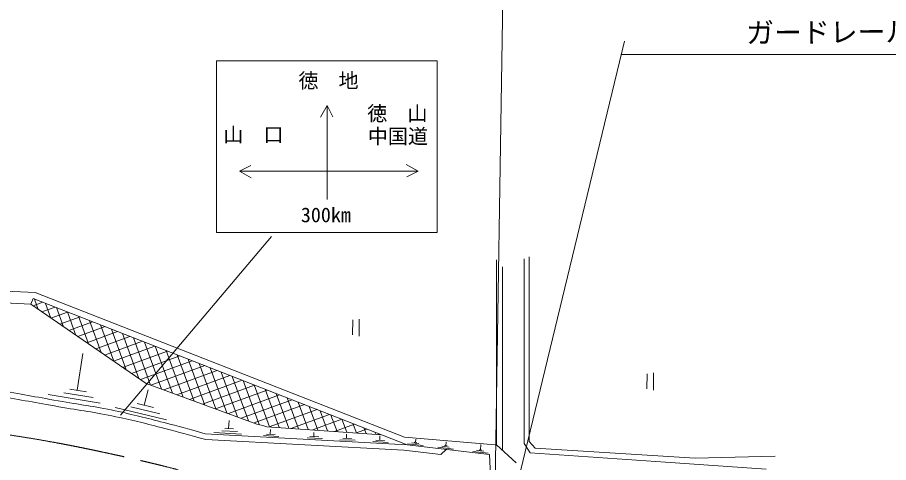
# Model space of a CAD drawing. Units: millimetres, scale not verified. Extents: x 40000 to 680000, y 20000 to 380000.
# Drawn here: x 402061 to 480206, y 299786 to 339744 of the extents above; entities that cross this region are included whole.
import ezdxf
from ezdxf.enums import TextEntityAlignment as Align

# ---------------------------------------------------------------- set-up
doc = ezdxf.new("R2010")
doc.units = ezdxf.units.MM
doc.header["$LTSCALE"] = 1000
doc.linetypes.add('CHAIN', pattern=[18.5, 12, -1.5, 3.5, -1.5])
for name, color, linetype, lineweight in [('M-BGD', 7, 'Continuous', 13), ('M-BMK', 2, 'CHAIN', 13), ('M-STR-HTXT', 7, 'Continuous', 13), ('M-STR-STRC', 7, 'Continuous', 13)]:
    doc.layers.add(name, color=color, linetype=linetype, lineweight=lineweight)
doc.styles.add('ＭＳ ゴシック', font='')
doc.styles.get('ＭＳ ゴシック').set_extended_font_data('MS Gothic')

msp = doc.modelspace()

# ---------------------------------------------------------------- linework, layer by layer
at = {"layer": 'M-BGD'}
for p, q in [((447514, 318076), (447514, 301496)), ((447974, 318264), (447974, 301684)), ((445043, 317971), (445043, 301391)), ((445586, 317361), (445586, 300885)), ((382984, 316061), (403641, 315039)), ((382639, 315186), (403263, 313994)), ((403641, 315039), (436787, 302068)), ((403473, 314511), (403263, 313994)), ((403460, 313859), (404330, 314175)), ((403473, 314511), (437014, 301385)), ((403934, 313532), (403595, 314463)), ((403263, 313994), (413595, 306885)), ((404262, 313306), (405448, 313738)), ((405061, 312757), (404580, 314078)), ((406187, 311982), (405565, 313692)), ((405065, 312754), (406567, 313300)), ((405868, 312201), (407685, 312863)), ((407314, 311206), (406550, 313307)), ((408441, 310431), (407535, 312921)), ((432127, 311238), (432139, 312610)), ((432707, 311136), (432704, 312673)), ((406671, 311649), (408803, 312425)), ((407474, 311096), (409922, 311987)), ((409568, 309656), (408520, 312536)), ((410695, 308880), (409505, 312150)), ((408277, 310544), (411040, 311550)), ((409080, 309991), (412158, 311112)), ((411822, 308105), (410490, 311765)), ((412949, 307329), (411475, 311379)), ((409883, 309439), (413277, 310674)), ((414011, 306733), (412460, 310994)), ((414985, 306377), (413445, 310609)), ((407410, 306295), (407936, 309573)), ((410686, 308887), (414395, 310237)), ((411489, 308334), (415513, 309799)), ((415959, 306021), (414430, 310223)), ((416933, 305665), (415415, 309838)), ((412292, 307782), (416632, 309361)), ((413095, 307229), (417750, 308924)), ((417908, 305309), (416400, 309452)), ((418882, 304953), (417385, 309067)), ((419856, 304597), (418370, 308681)), ((414031, 306725), (418868, 308486)), ((415189, 306302), (419987, 308048)), ((420831, 304241), (419355, 308296)), ((421805, 303885), (420340, 307910)), ((416347, 305879), (421105, 307611)), ((417505, 305456), (422223, 307173)), ((422779, 303529), (421325, 307525)), ((423745, 303196), (422310, 307139)), ((458533, 306393), (458545, 307765)), ((459113, 306290), (459110, 307828)), ((406764, 306384), (408250, 306137)), ((413595, 306885), (423548, 303248)), ((418663, 305033), (423342, 306735)), ((424665, 302988), (423295, 306754)), ((425532, 302927), (424280, 306369)), ((404830, 305884), (409486, 305113)), ((406232, 306045), (408849, 305615)), ((413436, 304945), (413775, 306304)), ((419822, 304610), (424460, 306298)), ((420980, 304186), (425579, 305860)), ((426399, 302867), (425265, 305983)), ((427266, 302806), (426250, 305598)), ((412244, 304782), (414822, 304161)), ((412799, 305081), (414262, 304726)), ((422138, 303763), (426697, 305423)), ((423296, 303340), (427815, 304985)), ((428132, 302746), (427235, 305212)), ((428999, 302685), (428220, 304827)), ((410834, 304724), (415421, 303614)), ((424651, 302989), (428934, 304547)), ((426599, 302853), (430052, 304110)), ((429866, 302625), (429205, 304441)), ((430732, 302564), (430189, 304056)), ((421001, 302839), (421050, 303573)), ((423548, 303248), (424074, 303109)), ((428546, 302717), (431170, 303672)), ((430494, 302581), (432289, 303234)), ((431599, 302504), (431174, 303670)), ((432466, 302444), (432159, 303285)), ((419676, 302483), (422150, 302335)), ((420400, 302644), (421790, 302562)), ((420659, 302850), (421448, 302802)), ((424074, 303109), (424433, 303004)), ((424433, 303004), (434710, 302287)), ((424735, 302338), (424763, 302769)), ((428638, 302129), (428662, 302496)), ((432441, 302445), (433407, 302797)), ((433332, 302383), (433144, 302899)), ((434199, 302323), (434129, 302514)), ((418913, 302375), (437014, 301385)), ((418965, 301848), (436714, 300900)), ((424134, 302223), (425524, 302142)), ((424394, 302349), (425183, 302301)), ((428037, 302020), (429427, 301939)), ((428296, 302140), (429085, 302092)), ((430968, 301832), (432360, 301790)), ((431237, 301972), (432027, 301947)), ((431579, 301971), (431593, 302338)), ((433939, 301678), (435329, 301597)), ((434217, 301799), (435006, 301752)), ((434389, 302309), (434525, 302359)), ((434559, 301789), (434581, 302193)), ((436787, 302068), (444926, 301379)), ((437769, 301613), (437785, 301902)), ((440491, 301304), (440521, 301659)), ((447974, 301684), (448510, 301067)), ((436714, 300900), (440042, 300502)), ((437014, 301385), (444397, 300502)), ((437063, 301476), (438445, 301312)), ((437408, 301558), (438069, 301493)), ((437646, 301627), (437892, 301599)), ((439785, 301167), (441167, 301003)), ((440042, 300502), (440529, 300965)), ((440130, 301249), (440791, 301184)), ((440367, 301318), (440614, 301291)), ((443245, 300868), (443905, 300803)), ((443482, 300938), (443728, 300910)), ((443605, 300924), (443625, 301419)), ((444926, 301379), (445043, 301391)), ((445043, 301391), (446799, 299754)), ((447514, 301496), (448055, 300666)), ((448510, 301067), (462851, 300197)), ((442899, 300787), (444281, 300622)), ((444661, 295703), (444397, 300502)), ((448055, 300666), (460185, 299817)), ((462851, 300197), (470030, 300373)), ((460185, 299817), (469238, 299183))]:
    msp.add_line(p, q, dxfattribs=at)
for points in [[(389167, 307515), (391425, 307442), (392068, 307402), (393920, 307228), (396426, 306992), (397808, 306677), (400293, 306277), (402420, 305935), (403604, 305700), (405726, 305328), (407724, 304979), (408857, 304849), (410842, 304432), (412564, 304070), (413517, 303817), (415220, 303377), (416667, 303004), (417133, 302876), (418913, 302375)], [(389220, 306988), (391477, 306915), (392121, 306875), (393973, 306700), (396478, 306464), (397861, 306150), (400346, 305750), (402472, 305408), (403657, 305172), (405779, 304801), (407777, 304451), (408910, 304322), (410895, 303905), (412616, 303543), (413570, 303290), (415273, 302850), (416720, 302476), (417186, 302348), (418965, 301848)]]:
    msp.add_open_spline(points, degree=3, knots=[0, 0, 0, 0, 1, 1, 1, 2, 2, 2, 3, 3, 3, 4, 4, 4, 5, 5, 5, 6, 6, 6, 6], dxfattribs=at)
at = {"layer": 'M-BMK'}
msp.add_open_spline([(381431, 304322), (388172, 303894), (390379, 303753), (396245, 302976), (401855, 302233), (404999, 301760), (410527, 300550), (415898, 299375), (418891, 298570), (424090, 296781), (431752, 294144), (435859, 292158), (443298, 288944), (451879, 285236), (456484, 282705), (465073, 279015), (468425, 277574), (470977, 276491), (473626, 275429)], degree=3, knots=[0, 0, 0, 0, 1, 1, 1, 2, 2, 2, 3, 3, 3, 4, 4, 4, 5, 5, 5, 6, 6, 6, 6], dxfattribs=at)
at = {"layer": 'M-STR-HTXT'}
for p, q in [((444872, 295817), (445617, 342682)), ((445509, 292047), (456529, 337604)), ((456186, 336418), (512519, 336418))]:
    msp.add_line(p, q, dxfattribs=at)
at = {"layer": 'M-STR-STRC'}
for p, q in [((419924, 320448), (419924, 335861)), ((429851, 331835), (429249, 330780)), ((429851, 331835), (430341, 330818)), ((429851, 323397), (429851, 331835)), ((421977, 325945), (422987, 326448)), ((421977, 325945), (423039, 325356)), ((421977, 325945), (438009, 325945)), ((438009, 325945), (436946, 326534)), ((438009, 325945), (436998, 325442)), ((411292, 304030), (424843, 320081))]:
    msp.add_line(p, q, dxfattribs=at)
msp.add_lwpolyline([(419924, 335861), (439714, 335861), (439714, 320448), (419924, 320448)], dxfattribs=at)

# ---------------------------------------------------------------- texts
at = {"layer": 'M-STR-HTXT', "style": 'ＭＳ ゴシック'}
msp.add_text('ガードレール\u3000\u3000\u3000L=61.0', height=1833, rotation=0.452, dxfattribs=at).set_placement((467440, 336892), align=Align.BOTTOM_LEFT)
at = {"layer": 'M-STR-STRC', "style": 'ＭＳ ゴシック'}
for s, p in [('徳\u3000地', (427268, 333012)), ('徳\u3000山', (433440, 330065)), ('山\u3000口', (420531, 328166)), ('中国道', (433492, 328016)), ('300km', (427486, 320964))]:
    msp.add_text(s, height=1320, dxfattribs=at).set_placement(p, align=Align.BOTTOM_LEFT)

doc.saveas('drawing.dxf')
